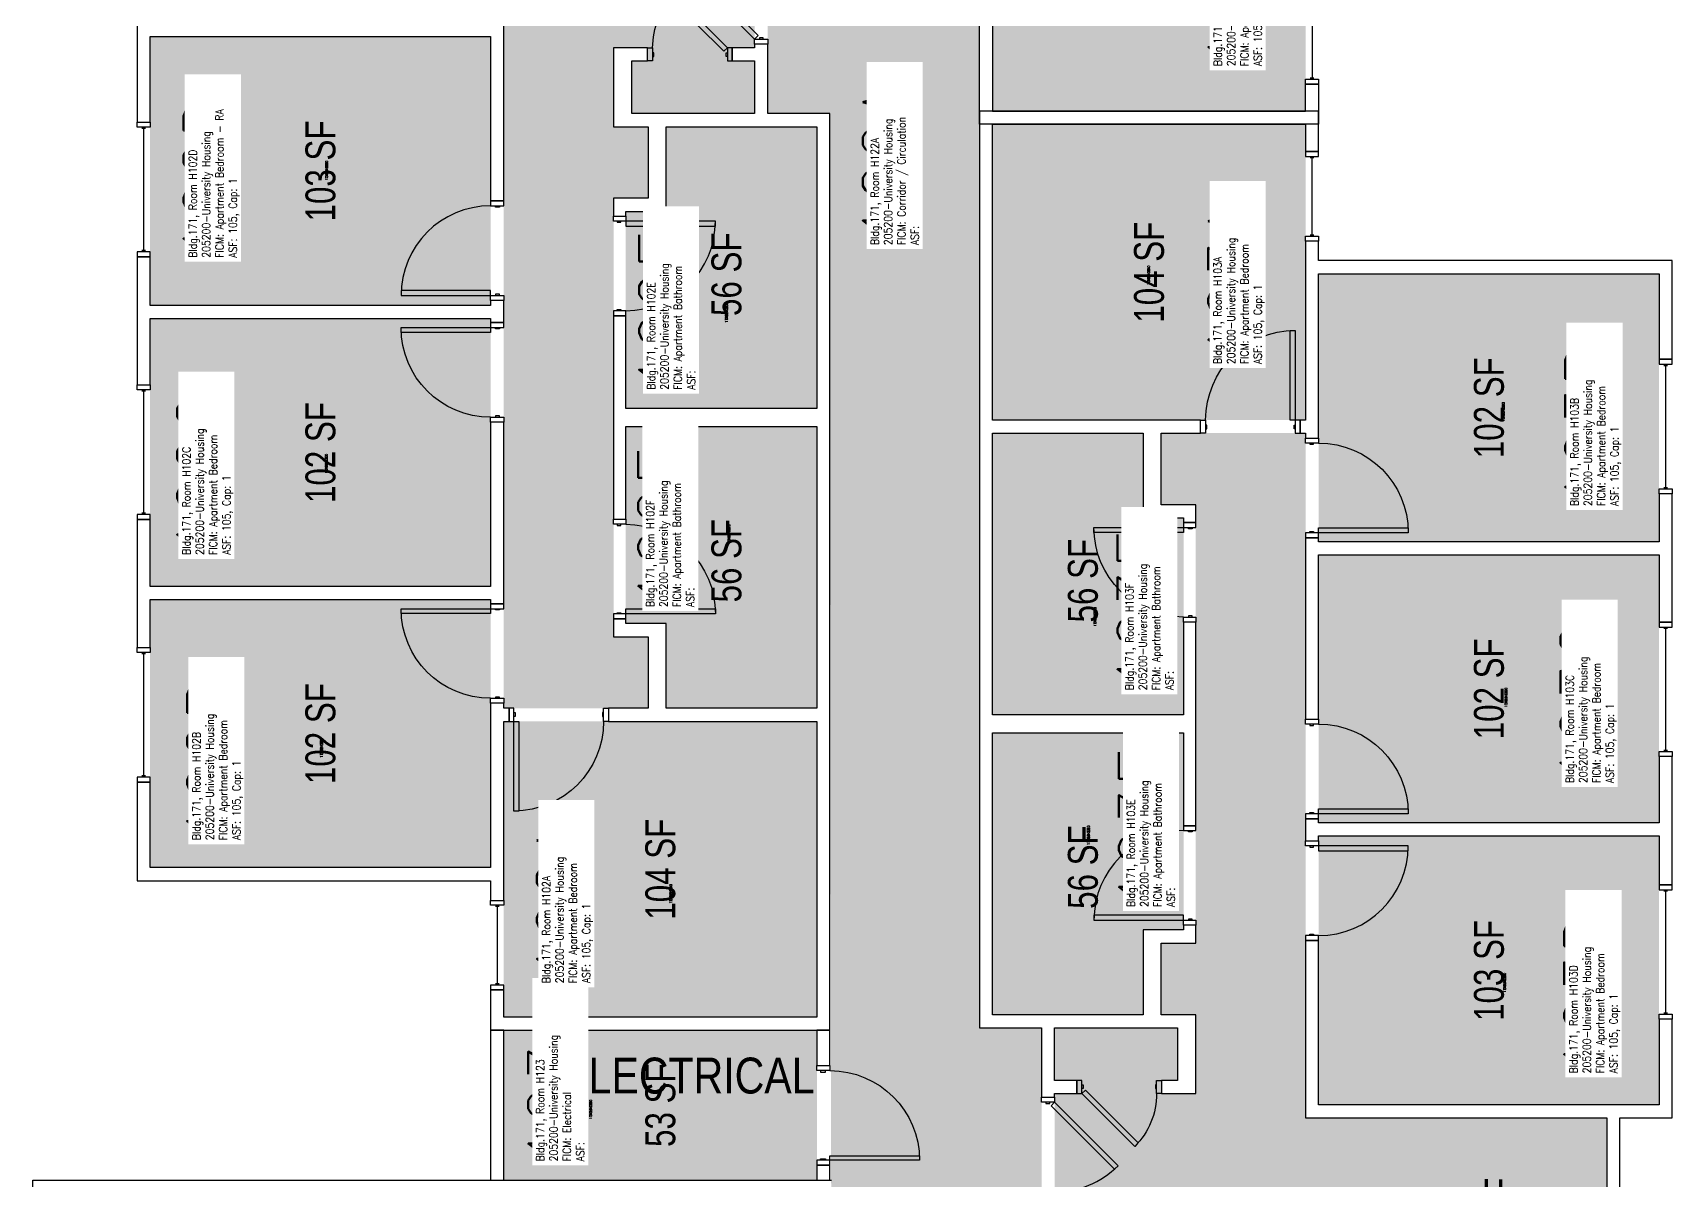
# Model space of a CAD drawing. Header units: inches. Extents: x -183 to 3698, y -798 to 1721.
# Drawn here: x -147 to 512, y 317 to 777 of the extents above; entities that cross this region are included whole.
import ezdxf
from ezdxf.enums import TextEntityAlignment as Align

# ---------------------------------------------------------------- set-up
doc = ezdxf.new("R2010")
doc.units = ezdxf.units.IN
doc.header["$LTSCALE"] = 96
doc.header["$MEASUREMENT"] = 0
doc.layers.get('0').update_dxf_attribs({"plot": 0})
for name, color, linetype in [('A-AREA-IDEN', 1, 'Continuous'), ('A-DOOR', 2, 'Continuous'), ('A-GLAZ', 1, 'Continuous'), ('A-IDEN-RNUM', 7, 'Continuous'), ('A-IDEN-SNUM', 4, 'Continuous'), ('A-IDEN-VNUM', 4, 'Continuous'), ('A-WALL', 5, 'Continuous'), ('AREA-TEXT', 3, 'Continuous'), ('Rooms-Category-Color', 7, 'Continuous'), ('Rooms-College-Color', 7, 'Continuous'), ('Rooms-Department-Color', 7, 'Continuous'), ('Rooms-Division-Color', 7, 'Continuous'), ('Rooms-Information', 7, 'Continuous')]:
    doc.layers.add(name, color=color, linetype=linetype)
doc.styles.add('AREA', font='arial.ttf', dxfattribs={"width": 0.75, "height": 12})
doc.styles.add('ROOMSNUMBER', font='txt.shx', dxfattribs={"height": 0.03})
doc.styles.add('ROOMVNUMBER', font='simplex.shx', dxfattribs={"width": 0.85})
doc.styles.get("Standard").update_dxf_attribs({"font": 'ARIALN.TTF'})

msp = doc.modelspace()

# ---------------------------------------------------------------- hatches: boundary and pattern name
h = msp.add_hatch()
h.set_pattern_fill('ANSI31', color=256, angle=90, style=0)
h.set_pattern_definition([(135, (-477.59335, 317.76704), (-0.088388348, -0.088388348), [])])
h.paths.add_polyline_path([(106.36, 649.24), (106.36, 707.97), (115.57, 707.97), (115.57, 649.24)], flags=9)
h = msp.add_hatch()
h.set_pattern_fill('ANSI31', color=256, angle=-90, style=0)
h.set_pattern_definition([(315, (884.59335, 805.23048), (0.088388348, 0.088388348), [])])
h.paths.add_polyline_path([(300.64, 473.76), (300.64, 415.03), (291.43, 415.03), (291.43, 473.76)], flags=9)
at = {"layer": 'Rooms-Category-Color', "true_color": 0xadadad}
for points in [[(173.5, 174.25), (233.5, 174.25), (233.5, 295.64), (258.5, 295.64), (258.5, 377.97), (233.5, 377.97), (233.5, 1108.78), (258.5, 1108.78), (258.5, 1191.11), (233.5, 1191.11), (233.5, 1345.75), (223, 1345.75), (223, 1456.5), (173.5, 1456.5), (173.5, 1093.72), (148.5, 1093.72), (148.5, 1011.39), (173.5, 1011.39), (173.5, 827.36), (148.5, 827.36), (148.5, 745.03), (173.5, 745.03), (174.12, 207.25), (173.51, 207.25), (173.5, 206.25)], [(42.5, 377), (168.25, 377), (168.25, 316.75), (42.5, 316.75)]]:
    msp.add_hatch(color=253, dxfattribs=at).paths.add_polyline_path(points)
at = {"layer": 'Rooms-Category-Color', "true_color": 0x728ef3}
for points in [[(42.5, 506.25), (42.5, 781.25), (-78.5, 781.25), (-78.5, 916.75), (38.13, 916.75), (38.13, 832.61), (143.25, 832.61), (143.25, 771.48), (134.3, 771.48), (134.3, 766.23), (143.25, 766.23), (143.25, 745.03), (93.88, 745.03), (93.88, 766.23), (100.3, 766.23), (100.3, 771.48), (86.63, 771.48), (86.63, 739.78), (100.5, 739.78), (100.5, 711.03), (86.63, 711.03), (86.63, 535), (100.5, 535), (100.5, 506.25)], [(238.75, 746), (364.5, 746), (364.5, 864.75), (238.75, 864.75)], [(-99.5, 668.01), (-99.5, 776.01), (37.25, 776.01), (37.25, 668.01), (-99.06, 668.02)], [(168.25, 626.67), (168.25, 739.79), (107.75, 739.79), (107.75, 705.79), (91.5, 705.79), (91.5, 626.65)], [(238.75, 740.75), (364.5, 740.75), (364.5, 622), (238.75, 622)], [(369.75, 680.75), (506.5, 680.75), (506.5, 573.12), (369.75, 573.12)], [(-99.5, 555.14), (-99.5, 662.76), (37.24, 662.77), (37.25, 555.14), (-99.06, 555.15)], [(91.5, 540.28), (91.5, 619.4), (168.25, 619.4), (168.25, 506.27), (107.75, 506.26), (107.75, 540.26)], [(238.75, 616.75), (238.75, 503.61), (315.5, 503.61), (315.5, 582.75), (299.25, 582.75), (299.25, 616.75)], [(364.5, 616.75), (364.5, 341.75), (485.5, 341.75), (485.5, 206.25), (368.88, 206.25), (368.88, 290.39), (263.75, 290.39), (263.75, 351.52), (272.7, 351.52), (272.7, 356.77), (263.75, 356.77), (263.75, 377.97), (313.13, 377.97), (313.13, 356.77), (306.7, 356.77), (306.7, 351.52), (320.38, 351.52), (320.38, 383.22), (306.5, 383.22), (306.5, 411.97), (320.38, 411.97), (320.38, 588), (306.5, 588), (306.5, 616.75)], [(369.75, 567.87), (506.5, 567.87), (506.5, 460.25), (369.75, 460.25)], [(-99.5, 549.89), (-99.5, 442.26), (37.25, 442.26), (37.24, 549.9), (-99.06, 549.9)], [(168.25, 382.27), (42.5, 382.26), (42.5, 501.01), (168.25, 501.01)], [(238.75, 496.36), (238.75, 383.22), (299.25, 383.22), (299.25, 417.22), (315.5, 417.22), (315.5, 496.36)], [(369.75, 455), (506.5, 455), (506.5, 347), (369.75, 347)]]:
    msp.add_hatch(color=171, dxfattribs=at).paths.add_polyline_path(points)
at = {"layer": 'Rooms-College-Color', "true_color": 0xadadad}
for points in [[(173.5, 174.25), (233.5, 174.25), (233.5, 295.64), (258.5, 295.64), (258.5, 377.97), (233.5, 377.97), (233.5, 1108.78), (258.5, 1108.78), (258.5, 1191.11), (233.5, 1191.11), (233.5, 1345.75), (223, 1345.75), (223, 1456.5), (173.5, 1456.5), (173.5, 1093.72), (148.5, 1093.72), (148.5, 1011.39), (173.5, 1011.39), (173.5, 827.36), (148.5, 827.36), (148.5, 745.03), (173.5, 745.03), (174.12, 207.25), (173.51, 207.25), (173.5, 206.25)], [(42.5, 506.25), (42.5, 781.25), (-78.5, 781.25), (-78.5, 916.75), (38.13, 916.75), (38.13, 832.61), (143.25, 832.61), (143.25, 771.48), (134.3, 771.48), (134.3, 766.23), (143.25, 766.23), (143.25, 745.03), (93.88, 745.03), (93.88, 766.23), (100.3, 766.23), (100.3, 771.48), (86.63, 771.48), (86.63, 739.78), (100.5, 739.78), (100.5, 711.03), (86.63, 711.03), (86.63, 535), (100.5, 535), (100.5, 506.25)], [(238.75, 746), (364.5, 746), (364.5, 864.75), (238.75, 864.75)], [(-99.5, 668.01), (-99.5, 776.01), (37.25, 776.01), (37.25, 668.01), (-99.06, 668.02)], [(168.25, 626.67), (168.25, 739.79), (107.75, 739.79), (107.75, 705.79), (91.5, 705.79), (91.5, 626.65)], [(238.75, 740.75), (364.5, 740.75), (364.5, 622), (238.75, 622)], [(369.75, 680.75), (506.5, 680.75), (506.5, 573.12), (369.75, 573.12)], [(-99.5, 555.14), (-99.5, 662.76), (37.24, 662.77), (37.25, 555.14), (-99.06, 555.15)], [(91.5, 540.28), (91.5, 619.4), (168.25, 619.4), (168.25, 506.27), (107.75, 506.26), (107.75, 540.26)], [(238.75, 616.75), (238.75, 503.61), (315.5, 503.61), (315.5, 582.75), (299.25, 582.75), (299.25, 616.75)], [(364.5, 616.75), (364.5, 341.75), (485.5, 341.75), (485.5, 206.25), (368.88, 206.25), (368.88, 290.39), (263.75, 290.39), (263.75, 351.52), (272.7, 351.52), (272.7, 356.77), (263.75, 356.77), (263.75, 377.97), (313.13, 377.97), (313.13, 356.77), (306.7, 356.77), (306.7, 351.52), (320.38, 351.52), (320.38, 383.22), (306.5, 383.22), (306.5, 411.97), (320.38, 411.97), (320.38, 588), (306.5, 588), (306.5, 616.75)], [(369.75, 567.87), (506.5, 567.87), (506.5, 460.25), (369.75, 460.25)], [(-99.5, 549.89), (-99.5, 442.26), (37.25, 442.26), (37.24, 549.9), (-99.06, 549.9)], [(168.25, 382.27), (42.5, 382.26), (42.5, 501.01), (168.25, 501.01)], [(238.75, 496.36), (238.75, 383.22), (299.25, 383.22), (299.25, 417.22), (315.5, 417.22), (315.5, 496.36)], [(369.75, 455), (506.5, 455), (506.5, 347), (369.75, 347)], [(42.5, 377), (168.25, 377), (168.25, 316.75), (42.5, 316.75)]]:
    msp.add_hatch(color=253, dxfattribs=at).paths.add_polyline_path(points)
at = {"layer": 'Rooms-Department-Color', "true_color": 0xacacac}
for points in [[(173.5, 174.25), (233.5, 174.25), (233.5, 295.64), (258.5, 295.64), (258.5, 377.97), (233.5, 377.97), (233.5, 1108.78), (258.5, 1108.78), (258.5, 1191.11), (233.5, 1191.11), (233.5, 1345.75), (223, 1345.75), (223, 1456.5), (173.5, 1456.5), (173.5, 1093.72), (148.5, 1093.72), (148.5, 1011.39), (173.5, 1011.39), (173.5, 827.36), (148.5, 827.36), (148.5, 745.03), (173.5, 745.03), (174.12, 207.25), (173.51, 207.25), (173.5, 206.25)], [(42.5, 377), (168.25, 377), (168.25, 316.75), (42.5, 316.75)]]:
    msp.add_hatch(color=253, dxfattribs=at).paths.add_polyline_path(points)
at = {"layer": 'Rooms-Department-Color', "true_color": 0x604aed}
for points in [[(42.5, 506.25), (42.5, 781.25), (-78.5, 781.25), (-78.5, 916.75), (38.13, 916.75), (38.13, 832.61), (143.25, 832.61), (143.25, 771.48), (134.3, 771.48), (134.3, 766.23), (143.25, 766.23), (143.25, 745.03), (93.88, 745.03), (93.88, 766.23), (100.3, 766.23), (100.3, 771.48), (86.63, 771.48), (86.63, 739.78), (100.5, 739.78), (100.5, 711.03), (86.63, 711.03), (86.63, 535), (100.5, 535), (100.5, 506.25)], [(238.75, 746), (364.5, 746), (364.5, 864.75), (238.75, 864.75)], [(-99.5, 668.01), (-99.5, 776.01), (37.25, 776.01), (37.25, 668.01), (-99.06, 668.02)], [(168.25, 626.67), (168.25, 739.79), (107.75, 739.79), (107.75, 705.79), (91.5, 705.79), (91.5, 626.65)], [(238.75, 740.75), (364.5, 740.75), (364.5, 622), (238.75, 622)], [(369.75, 680.75), (506.5, 680.75), (506.5, 573.12), (369.75, 573.12)], [(-99.5, 555.14), (-99.5, 662.76), (37.24, 662.77), (37.25, 555.14), (-99.06, 555.15)], [(91.5, 540.28), (91.5, 619.4), (168.25, 619.4), (168.25, 506.27), (107.75, 506.26), (107.75, 540.26)], [(238.75, 616.75), (238.75, 503.61), (315.5, 503.61), (315.5, 582.75), (299.25, 582.75), (299.25, 616.75)], [(364.5, 616.75), (364.5, 341.75), (485.5, 341.75), (485.5, 206.25), (368.88, 206.25), (368.88, 290.39), (263.75, 290.39), (263.75, 351.52), (272.7, 351.52), (272.7, 356.77), (263.75, 356.77), (263.75, 377.97), (313.13, 377.97), (313.13, 356.77), (306.7, 356.77), (306.7, 351.52), (320.38, 351.52), (320.38, 383.22), (306.5, 383.22), (306.5, 411.97), (320.38, 411.97), (320.38, 588), (306.5, 588), (306.5, 616.75)], [(369.75, 567.87), (506.5, 567.87), (506.5, 460.25), (369.75, 460.25)], [(-99.5, 549.89), (-99.5, 442.26), (37.25, 442.26), (37.24, 549.9), (-99.06, 549.9)], [(168.25, 382.27), (42.5, 382.26), (42.5, 501.01), (168.25, 501.01)], [(238.75, 496.36), (238.75, 383.22), (299.25, 383.22), (299.25, 417.22), (315.5, 417.22), (315.5, 496.36)], [(369.75, 455), (506.5, 455), (506.5, 347), (369.75, 347)]]:
    msp.add_hatch(color=173, dxfattribs=at).paths.add_polyline_path(points)
at = {"layer": 'Rooms-Division-Color', "true_color": 0xadadad}
for points in [[(173.5, 174.25), (233.5, 174.25), (233.5, 295.64), (258.5, 295.64), (258.5, 377.97), (233.5, 377.97), (233.5, 1108.78), (258.5, 1108.78), (258.5, 1191.11), (233.5, 1191.11), (233.5, 1345.75), (223, 1345.75), (223, 1456.5), (173.5, 1456.5), (173.5, 1093.72), (148.5, 1093.72), (148.5, 1011.39), (173.5, 1011.39), (173.5, 827.36), (148.5, 827.36), (148.5, 745.03), (173.5, 745.03), (174.12, 207.25), (173.51, 207.25), (173.5, 206.25)], [(42.5, 377), (168.25, 377), (168.25, 316.75), (42.5, 316.75)]]:
    msp.add_hatch(color=253, dxfattribs=at).paths.add_polyline_path(points)
at = {"layer": 'Rooms-Division-Color', "true_color": 0x604aed}
for points in [[(42.5, 506.25), (42.5, 781.25), (-78.5, 781.25), (-78.5, 916.75), (38.13, 916.75), (38.13, 832.61), (143.25, 832.61), (143.25, 771.48), (134.3, 771.48), (134.3, 766.23), (143.25, 766.23), (143.25, 745.03), (93.88, 745.03), (93.88, 766.23), (100.3, 766.23), (100.3, 771.48), (86.63, 771.48), (86.63, 739.78), (100.5, 739.78), (100.5, 711.03), (86.63, 711.03), (86.63, 535), (100.5, 535), (100.5, 506.25)], [(238.75, 746), (364.5, 746), (364.5, 864.75), (238.75, 864.75)], [(-99.5, 668.01), (-99.5, 776.01), (37.25, 776.01), (37.25, 668.01), (-99.06, 668.02)], [(168.25, 626.67), (168.25, 739.79), (107.75, 739.79), (107.75, 705.79), (91.5, 705.79), (91.5, 626.65)], [(238.75, 740.75), (364.5, 740.75), (364.5, 622), (238.75, 622)], [(369.75, 680.75), (506.5, 680.75), (506.5, 573.12), (369.75, 573.12)], [(-99.5, 555.14), (-99.5, 662.76), (37.24, 662.77), (37.25, 555.14), (-99.06, 555.15)], [(91.5, 540.28), (91.5, 619.4), (168.25, 619.4), (168.25, 506.27), (107.75, 506.26), (107.75, 540.26)], [(238.75, 616.75), (238.75, 503.61), (315.5, 503.61), (315.5, 582.75), (299.25, 582.75), (299.25, 616.75)], [(364.5, 616.75), (364.5, 341.75), (485.5, 341.75), (485.5, 206.25), (368.88, 206.25), (368.88, 290.39), (263.75, 290.39), (263.75, 351.52), (272.7, 351.52), (272.7, 356.77), (263.75, 356.77), (263.75, 377.97), (313.13, 377.97), (313.13, 356.77), (306.7, 356.77), (306.7, 351.52), (320.38, 351.52), (320.38, 383.22), (306.5, 383.22), (306.5, 411.97), (320.38, 411.97), (320.38, 588), (306.5, 588), (306.5, 616.75)], [(369.75, 567.87), (506.5, 567.87), (506.5, 460.25), (369.75, 460.25)], [(-99.5, 549.89), (-99.5, 442.26), (37.25, 442.26), (37.24, 549.9), (-99.06, 549.9)], [(168.25, 382.27), (42.5, 382.26), (42.5, 501.01), (168.25, 501.01)], [(238.75, 496.36), (238.75, 383.22), (299.25, 383.22), (299.25, 417.22), (315.5, 417.22), (315.5, 496.36)], [(369.75, 455), (506.5, 455), (506.5, 347), (369.75, 347)]]:
    msp.add_hatch(color=173, dxfattribs=at).paths.add_polyline_path(points)

# ---------------------------------------------------------------- linework, layer by layer
at = {"layer": 'A-DOOR'}
for p, q in [((168.25, 360.75), (168.25, 362.75)), ((168.25, 362.75), (173.5, 362.75)), ((173.5, 362.75), (173.5, 360.75)), ((173.5, 360.75), (168.25, 360.75)), ((169.75, 360.75), (169.75, 360.12)), ((171.75, 360.75), (169.75, 360.75)), ((169.75, 360.12), (171.75, 360.12)), ((171.75, 360.12), (171.75, 360.75)), ((168.25, 324.75), (168.25, 322.75)), ((173.5, 324.75), (168.25, 324.75)), ((168.25, 322.75), (173.5, 322.75)), ((169.75, 324.75), (169.75, 325.37)), ((169.75, 325.37), (171.75, 325.37)), ((171.75, 324.75), (169.75, 324.75)), ((171.75, 325.37), (171.75, 324.75)), ((173.5, 324.75), (173.5, 326.5)), ((173.5, 326.5), (209.5, 326.5)), ((209.5, 324.75), (173.5, 324.75)), ((173.5, 322.75), (173.5, 324.75)), ((209.5, 326.5), (209.5, 324.75))]:
    msp.add_line(p, q, dxfattribs=at)
for points in [[(143.25, 774.97), (144.66, 776.38), (119.21, 801.84), (117.79, 800.42)], [(132.3, 771.48), (130.89, 770.07), (109.67, 791.28), (111.09, 792.69)], [(102.3, 766.23), (100.3, 766.23), (100.3, 771.48), (102.3, 771.48)], [(132.3, 766.23), (134.3, 766.23), (134.3, 771.48), (132.3, 771.48)], [(148.5, 774.97), (148.5, 772.97), (143.25, 772.97), (143.25, 774.97)], [(146.75, 774.97), (146.75, 775.47), (145.25, 775.47), (145.25, 774.97)], [(102.3, 767.98), (102.8, 767.98), (102.8, 769.48), (102.3, 769.48)], [(132.3, 767.98), (131.8, 767.98), (131.8, 769.48), (132.3, 769.48)], [(42.5, 708), (42.5, 710), (37.25, 710), (37.25, 708)], [(40.75, 708), (40.75, 707.5), (39.25, 707.5), (39.25, 708)], [(86.63, 701.89), (86.63, 703.89), (91.5, 703.89), (91.5, 701.89)], [(88, 701.89), (88, 701.39), (89.5, 701.39), (89.5, 701.89)], [(91.5, 701.89), (91.5, 699.89), (127.5, 699.89), (127.5, 701.89)], [(37.25, 672), (37.25, 674), (1.25, 674), (1.25, 672)], [(42.5, 672), (42.5, 670), (37.25, 670), (37.25, 672)], [(40.75, 672), (40.75, 672.5), (39.25, 672.5), (39.25, 672)], [(86.63, 665.89), (86.63, 663.89), (91.5, 663.89), (91.5, 665.89)], [(88, 665.89), (88, 666.39), (89.5, 666.39), (89.5, 665.89)], [(37.25, 659.12), (37.25, 657.12), (1.25, 657.12), (1.25, 659.12)], [(42.5, 659.12), (42.5, 661.12), (37.25, 661.12), (37.25, 659.12)], [(40.75, 659.12), (40.75, 658.62), (39.25, 658.62), (39.25, 659.12)], [(360.38, 622), (358.38, 622), (358.38, 658), (360.38, 658)], [(42.5, 623.12), (42.5, 621.12), (37.25, 621.12), (37.25, 623.12)], [(40.75, 623.12), (40.75, 623.62), (39.25, 623.62), (39.25, 623.12)], [(324.38, 616.75), (322.38, 616.75), (322.38, 622), (324.38, 622)], [(324.38, 618.5), (324.88, 618.5), (324.88, 620), (324.38, 620)], [(360.38, 618.5), (359.88, 618.5), (359.88, 620), (360.38, 620)], [(360.38, 616.75), (362.38, 616.75), (362.38, 622), (360.38, 622)], [(364.5, 612.75), (364.5, 614.75), (369.75, 614.75), (369.75, 612.75)], [(366.25, 612.75), (366.25, 612.25), (367.75, 612.25), (367.75, 612.75)], [(86.63, 580.14), (86.63, 582.14), (91.5, 582.14), (91.5, 580.14)], [(88, 580.14), (88, 579.64), (89.5, 579.64), (89.5, 580.14)], [(320.38, 578.86), (320.38, 580.86), (315.5, 580.86), (315.5, 578.86)], [(315.5, 578.86), (315.5, 576.86), (279.5, 576.86), (279.5, 578.86)], [(319, 578.86), (319, 578.36), (317.5, 578.36), (317.5, 578.86)], [(364.5, 576.75), (364.5, 574.75), (369.75, 574.75), (369.75, 576.75)], [(366.25, 576.75), (366.25, 577.25), (367.75, 577.25), (367.75, 576.75)], [(369.75, 576.75), (369.75, 578.75), (405.75, 578.75), (405.75, 576.75)], [(42.5, 546.25), (42.5, 548.25), (37.25, 548.25), (37.25, 546.25)], [(37.25, 546.25), (37.25, 544.25), (1.25, 544.25), (1.25, 546.25)], [(40.75, 546.25), (40.75, 545.75), (39.25, 545.75), (39.25, 546.25)], [(86.63, 544.14), (86.63, 542.14), (91.5, 542.14), (91.5, 544.14)], [(88, 544.14), (88, 544.64), (89.5, 544.64), (89.5, 544.14)], [(91.5, 544.14), (91.5, 546.14), (127.5, 546.14), (127.5, 544.14)], [(320.38, 542.86), (320.38, 540.86), (315.5, 540.86), (315.5, 542.86)], [(319, 542.86), (319, 543.36), (317.5, 543.36), (317.5, 542.86)], [(42.5, 510.25), (42.5, 508.25), (37.25, 508.25), (37.25, 510.25)], [(40.75, 510.25), (40.75, 510.75), (39.25, 510.75), (39.25, 510.25)], [(46.62, 506.25), (44.62, 506.25), (44.62, 501), (46.62, 501)], [(46.62, 504.5), (47.12, 504.5), (47.12, 503), (46.62, 503)], [(46.62, 501), (48.62, 501), (48.62, 465), (46.62, 465)], [(82.62, 504.5), (82.12, 504.5), (82.12, 503), (82.62, 503)], [(82.62, 506.25), (84.62, 506.25), (84.62, 501), (82.62, 501)], [(364.5, 499.87), (364.5, 501.87), (369.75, 501.87), (369.75, 499.87)], [(366.25, 499.87), (366.25, 499.37), (367.75, 499.37), (367.75, 499.87)], [(364.5, 463.87), (364.5, 461.87), (369.75, 461.87), (369.75, 463.87)], [(366.25, 463.87), (366.25, 464.37), (367.75, 464.37), (367.75, 463.87)], [(369.75, 463.87), (369.75, 465.87), (405.75, 465.87), (405.75, 463.87)], [(320.38, 457.11), (320.38, 459.11), (315.5, 459.11), (315.5, 457.11)], [(319, 457.11), (319, 456.61), (317.5, 456.61), (317.5, 457.11)], [(364.5, 451), (364.5, 453), (369.75, 453), (369.75, 451)], [(366.25, 451), (366.25, 450.5), (367.75, 450.5), (367.75, 451)], [(369.75, 451), (369.75, 449), (405.75, 449), (405.75, 451)], [(315.5, 421.11), (315.5, 423.11), (279.5, 423.11), (279.5, 421.11)], [(319, 421.11), (319, 421.61), (317.5, 421.61), (317.5, 421.11)], [(320.38, 421.11), (320.38, 419.11), (315.5, 419.11), (315.5, 421.11)], [(364.5, 415), (364.5, 413), (369.75, 413), (369.75, 415)], [(366.25, 415), (366.25, 415.5), (367.75, 415.5), (367.75, 415)], [(274.7, 356.77), (272.7, 356.77), (272.7, 351.52), (274.7, 351.52)], [(304.7, 356.77), (306.7, 356.77), (306.7, 351.52), (304.7, 351.52)], [(258.5, 348.03), (258.5, 350.03), (263.75, 350.03), (263.75, 348.03)], [(274.7, 355.02), (275.2, 355.02), (275.2, 353.52), (274.7, 353.52)], [(274.7, 351.52), (276.11, 352.93), (297.33, 331.72), (295.91, 330.3)], [(304.7, 355.02), (304.2, 355.02), (304.2, 353.52), (304.7, 353.52)], [(260.25, 348.03), (260.25, 347.53), (261.75, 347.53), (261.75, 348.03)], [(263.75, 348.03), (262.34, 346.62), (287.79, 321.16), (289.21, 322.57)]]:
    msp.add_lwpolyline(points, close=True, dxfattribs=at)
at = {"layer": 'A-DOOR', "extrusion": (0, 0, -1)}
for centre, radius, start, end in [((-132.3, 771.48), 30, 0, 45), ((-37.25, 659.12), 36, 270, 0), ((-360.38, 622), 36, 0, 90), ((-369.75, 576.75), 36, 90, 180), ((-91.5, 544.14), 36, 90, 180), ((-315.5, 578.86), 36, 270, 0), ((-37.25, 546.25), 36, 270, 0), ((-46.62, 501), 36, 180, 270), ((-369.75, 463.87), 36, 90, 180), ((-173.5, 324.75), 36, 90, 180), ((-274.7, 351.52), 30, 180, 225)]:
    msp.add_arc(centre, radius, start, end, dxfattribs=at)
at = {"layer": 'A-DOOR'}
for centre, start, end in [((37.25, 672), 90, 180), ((91.5, 701.89), 270, 0), ((315.5, 421.11), 90, 180), ((369.75, 451), 270, 0), ((263.75, 348.03), 270, 315)]:
    msp.add_arc(centre, 36, start, end, dxfattribs=at)
at = {"layer": 'A-GLAZ'}
for p, q in [((367.13, 790.38), (367.13, 759.38)), ((366.38, 759.38), (367.88, 759.38)), ((-101.37, 739.09), (-102.87, 739.09)), ((-102.12, 739.09), (-102.12, 690.09)), ((366.38, 727.37), (367.88, 727.37)), ((367.13, 696.37), (367.13, 727.37)), ((366.38, 696.37), (367.88, 696.37)), ((-101.37, 690.09), (-102.87, 690.09)), ((508.38, 643.9), (509.88, 643.9)), ((509.13, 594.9), (509.13, 643.9)), ((-101.37, 633.62), (-102.87, 633.62)), ((-102.12, 633.62), (-102.12, 584.62)), ((508.38, 594.9), (509.88, 594.9)), ((-101.37, 584.62), (-102.87, 584.62)), ((508.38, 538.37), (509.88, 538.37)), ((509.13, 489.37), (509.13, 538.37)), ((-101.37, 528.1), (-102.87, 528.1)), ((-102.12, 528.1), (-102.12, 479.1)), ((508.38, 489.37), (509.88, 489.37)), ((-101.37, 479.1), (-102.87, 479.1)), ((508.38, 432.9), (509.88, 432.9)), ((509.13, 383.9), (509.13, 432.9)), ((40.63, 426.63), (39.13, 426.63)), ((39.88, 426.63), (39.88, 395.63)), ((40.63, 395.63), (39.13, 395.63)), ((508.38, 383.9), (509.88, 383.9))]:
    msp.add_line(p, q, dxfattribs=at)
for points in [[(369.75, 758.88), (369.75, 756.88), (364.5, 756.88), (364.5, 758.88)], [(-104.75, 739.59), (-104.75, 741.59), (-99.5, 741.59), (-99.5, 739.59)], [(369.75, 727.87), (369.75, 729.87), (364.5, 729.87), (364.5, 727.87)], [(369.75, 695.87), (369.75, 693.87), (364.5, 693.87), (364.5, 695.87)], [(-104.75, 689.59), (-104.75, 687.59), (-99.5, 687.59), (-99.5, 689.59)], [(511.75, 644.4), (511.75, 646.4), (506.5, 646.4), (506.5, 644.4)], [(-104.75, 634.12), (-104.75, 636.12), (-99.5, 636.12), (-99.5, 634.12)], [(511.75, 594.4), (511.75, 592.4), (506.5, 592.4), (506.5, 594.4)], [(-104.75, 584.12), (-104.75, 582.12), (-99.5, 582.12), (-99.5, 584.12)], [(511.75, 538.87), (511.75, 540.87), (506.5, 540.87), (506.5, 538.87)], [(-104.75, 528.6), (-104.75, 530.6), (-99.5, 530.6), (-99.5, 528.6)], [(511.75, 488.87), (511.75, 486.87), (506.5, 486.87), (506.5, 488.87)], [(-104.75, 478.6), (-104.75, 476.6), (-99.5, 476.6), (-99.5, 478.6)], [(511.75, 433.4), (511.75, 435.4), (506.5, 435.4), (506.5, 433.4)], [(37.25, 427.13), (37.25, 429.13), (42.5, 429.13), (42.5, 427.13)], [(37.25, 395.13), (37.25, 393.13), (42.5, 393.13), (42.5, 395.13)], [(511.75, 383.4), (511.75, 381.4), (506.5, 381.4), (506.5, 383.4)]]:
    msp.add_lwpolyline(points, close=True, dxfattribs=at)
at = {"layer": 'A-WALL'}
for p, q in [((233.5, 740.75), (233.5, 869.37)), ((238.75, 864.75), (238.75, 746)), ((-104.75, 781.25), (-104.75, 741.59)), ((42.5, 710), (42.5, 781.25)), ((-99.5, 741.59), (-99.5, 776)), ((-99.5, 776), (37.25, 776)), ((37.25, 776), (37.25, 710)), ((86.63, 771.48), (86.63, 739.78)), ((100.3, 771.48), (86.63, 771.48)), ((100.3, 766.23), (100.3, 771.48)), ((143.25, 771.48), (134.3, 771.48)), ((134.3, 771.48), (134.3, 766.23)), ((143.25, 772.97), (143.25, 771.48)), ((148.5, 772.97), (143.25, 772.97)), ((148.5, 745.03), (148.5, 772.97)), ((93.88, 745.03), (93.88, 766.23)), ((93.88, 766.23), (100.3, 766.23)), ((134.3, 766.23), (143.25, 766.23)), ((143.25, 766.23), (143.25, 745.03)), ((364.5, 746), (364.5, 756.88)), ((364.5, 756.88), (369.75, 756.88)), ((369.75, 756.88), (369.75, 740.75)), ((143.25, 745.03), (93.88, 745.03)), ((173.5, 745.03), (148.5, 745.03)), ((173.5, 505.62), (173.5, 745.03)), ((369.75, 746), (233.5, 746)), ((233.5, 746), (233.5, 617.37)), ((238.75, 746), (364.5, 746)), ((369.75, 729.87), (369.75, 746)), ((-104.75, 741.59), (-99.5, 741.59)), ((86.63, 739.78), (100.5, 739.78)), ((100.5, 739.78), (100.5, 711.03)), ((107.75, 705.78), (107.75, 739.78)), ((107.75, 739.78), (168.25, 739.78)), ((168.25, 739.78), (168.25, 626.64)), ((369.75, 740.75), (233.5, 740.75)), ((238.75, 740.75), (364.5, 740.75)), ((238.75, 622), (238.75, 740.75)), ((364.5, 740.75), (364.5, 729.87)), ((364.5, 729.87), (369.75, 729.87)), ((37.25, 710), (42.5, 710)), ((86.63, 711.03), (86.63, 703.89)), ((100.5, 711.03), (86.63, 711.03)), ((91.5, 703.89), (91.5, 705.78)), ((91.5, 705.78), (107.75, 705.78)), ((86.63, 703.89), (91.5, 703.89)), ((369.75, 693.87), (364.5, 693.87)), ((364.5, 693.87), (364.5, 685.37)), ((369.75, 686), (369.75, 693.87)), ((-104.75, 687.59), (-104.75, 636.12)), ((-99.5, 687.59), (-104.75, 687.59)), ((-99.5, 668), (-99.5, 687.59)), ((364.5, 685.37), (364.5, 622)), ((511.75, 686), (369.75, 686)), ((511.75, 646.4), (511.75, 686)), ((369.75, 680.75), (506.5, 680.75)), ((369.75, 614.75), (369.75, 680.75)), ((506.5, 680.75), (506.5, 646.4)), ((37.25, 668), (-99.5, 668)), ((37.25, 670), (37.25, 668)), ((42.5, 670), (37.25, 670)), ((42.5, 661.12), (42.5, 670)), ((-99.5, 636.12), (-99.5, 662.75)), ((-99.5, 662.75), (37.25, 662.75)), ((37.25, 662.75), (37.25, 661.12)), ((37.25, 661.12), (42.5, 661.12)), ((86.63, 663.89), (86.63, 582.14)), ((91.5, 663.89), (86.63, 663.89)), ((91.5, 626.64), (91.5, 663.89)), ((506.5, 646.4), (511.75, 646.4)), ((-104.75, 636.12), (-99.5, 636.12)), ((168.25, 626.64), (91.5, 626.64)), ((37.25, 621.12), (37.25, 555.12)), ((42.5, 621.12), (37.25, 621.12)), ((42.5, 548.25), (42.5, 621.12)), ((91.5, 582.14), (91.5, 619.39)), ((91.5, 619.39), (168.25, 619.39)), ((168.25, 619.39), (168.25, 506.25)), ((319.75, 622), (238.75, 622)), ((322.38, 622), (319.75, 622)), ((322.38, 616.75), (322.38, 622)), ((364.5, 622), (362.38, 622)), ((362.38, 622), (362.38, 616.75)), ((233.5, 617.37), (233.5, 377.97)), ((238.75, 616.75), (299.25, 616.75)), ((238.75, 503.61), (238.75, 616.75)), ((299.25, 616.75), (299.25, 582.75)), ((306.5, 616.75), (319.75, 616.75)), ((306.5, 588), (306.5, 616.75)), ((319.75, 616.75), (322.38, 616.75)), ((362.38, 616.75), (364.5, 616.75)), ((364.5, 616.75), (364.5, 614.75)), ((364.5, 614.75), (369.75, 614.75)), ((320.38, 588), (306.5, 588)), ((320.38, 580.86), (320.38, 588)), ((511.75, 592.4), (506.5, 592.4)), ((506.5, 592.4), (506.5, 573.12)), ((511.75, 540.87), (511.75, 592.4)), ((-99.5, 582.12), (-104.75, 582.12)), ((-104.75, 582.12), (-104.75, 530.6)), ((-99.5, 555.12), (-99.5, 582.12)), ((86.63, 582.14), (91.5, 582.14)), ((299.25, 582.75), (315.5, 582.75)), ((315.5, 582.75), (315.5, 580.86)), ((315.5, 580.86), (320.38, 580.86)), ((369.75, 574.75), (364.5, 574.75)), ((364.5, 574.75), (364.5, 501.87)), ((369.75, 573.12), (369.75, 574.75)), ((506.5, 573.12), (369.75, 573.12)), ((369.75, 567.87), (506.5, 567.87)), ((369.75, 501.87), (369.75, 567.87)), ((506.5, 567.87), (506.5, 540.87)), ((37.25, 555.12), (-99.5, 555.12)), ((-99.5, 549.87), (37.25, 549.87)), ((-99.5, 530.6), (-99.5, 549.87)), ((37.25, 549.87), (37.25, 548.25)), ((37.25, 548.25), (42.5, 548.25)), ((86.63, 542.14), (86.63, 535)), ((91.5, 542.14), (86.63, 542.14)), ((91.5, 540.25), (91.5, 542.14)), ((107.75, 540.25), (91.5, 540.25)), ((107.75, 506.25), (107.75, 540.25)), ((320.38, 540.86), (315.5, 540.86)), ((315.5, 540.86), (315.5, 503.61)), ((320.38, 459.11), (320.38, 540.86)), ((506.5, 540.87), (511.75, 540.87)), ((86.63, 535), (100.5, 535)), ((100.5, 535), (100.5, 506.25)), ((-104.75, 530.6), (-99.5, 530.6)), ((37.25, 508.25), (37.25, 442.25)), ((42.5, 508.25), (37.25, 508.25)), ((42.5, 506.25), (42.5, 508.25)), ((44.62, 506.25), (42.5, 506.25)), ((42.5, 437.62), (42.5, 501)), ((42.5, 501), (44.62, 501)), ((44.62, 501), (44.62, 506.25)), ((87.25, 506.25), (84.62, 506.25)), ((84.62, 506.25), (84.62, 501)), ((84.62, 501), (87.25, 501)), ((100.5, 506.25), (87.25, 506.25)), ((87.25, 501), (168.25, 501)), ((168.25, 506.25), (107.75, 506.25)), ((168.25, 501), (168.25, 382.25)), ((173.5, 377), (173.5, 505.62)), ((315.5, 503.61), (238.75, 503.61)), ((364.5, 501.87), (369.75, 501.87)), ((238.75, 496.36), (315.5, 496.36)), ((238.75, 383.22), (238.75, 496.36)), ((315.5, 496.36), (315.5, 459.11)), ((511.75, 486.87), (506.5, 486.87)), ((506.5, 486.87), (506.5, 460.25)), ((511.75, 435.4), (511.75, 486.87)), ((-104.75, 476.6), (-104.75, 437)), ((-99.5, 476.6), (-104.75, 476.6)), ((-99.5, 442.25), (-99.5, 476.6)), ((369.75, 461.87), (364.5, 461.87)), ((364.5, 461.87), (364.5, 453)), ((369.75, 460.25), (369.75, 461.87)), ((315.5, 459.11), (320.38, 459.11)), ((506.5, 460.25), (369.75, 460.25)), ((369.75, 455), (506.5, 455)), ((369.75, 453), (369.75, 455)), ((506.5, 455), (506.5, 435.4)), ((364.5, 453), (369.75, 453)), ((37.25, 442.25), (-99.5, 442.25)), ((-104.75, 437), (37.25, 437)), ((37.25, 437), (37.25, 429.13)), ((42.5, 429.13), (42.5, 437.62)), ((506.5, 435.4), (511.75, 435.4)), ((37.25, 429.13), (42.5, 429.13)), ((315.5, 417.22), (299.25, 417.22)), ((299.25, 417.22), (299.25, 383.22)), ((320.38, 419.11), (315.5, 419.11)), ((315.5, 419.11), (315.5, 417.22)), ((320.38, 411.97), (320.38, 419.11)), ((306.5, 411.97), (320.38, 411.97)), ((306.5, 383.22), (306.5, 411.97)), ((369.75, 413), (364.5, 413)), ((364.5, 413), (364.5, 341.75)), ((369.75, 347), (369.75, 413)), ((37.25, 393.13), (37.25, 377)), ((42.5, 393.13), (37.25, 393.13)), ((42.5, 382.25), (42.5, 393.13)), ((168.25, 382.25), (42.5, 382.25)), ((299.25, 383.22), (238.75, 383.22)), ((320.38, 383.22), (306.5, 383.22)), ((320.38, 351.52), (320.38, 383.22)), ((42.5, 377), (37.25, 377)), ((37.25, 377), (37.25, 316.75)), ((37.25, 377), (173.5, 377)), ((42.5, 316.75), (42.5, 377)), ((173.5, 377), (168.25, 377)), ((168.25, 377), (168.25, 362.75)), ((173.5, 362.75), (173.5, 377)), ((233.5, 377.97), (258.5, 377.97)), ((258.5, 377.97), (258.5, 350.03)), ((263.75, 356.77), (263.75, 377.97)), ((263.75, 377.97), (313.13, 377.97)), ((313.13, 377.97), (313.13, 356.77)), ((511.75, 381.4), (506.5, 381.4)), ((506.5, 381.4), (506.5, 347)), ((511.75, 341.75), (511.75, 381.4)), ((168.25, 362.75), (173.5, 362.75)), ((272.7, 356.77), (263.75, 356.77)), ((272.7, 351.52), (272.7, 356.77)), ((313.13, 356.77), (306.7, 356.77)), ((306.7, 356.77), (306.7, 351.52)), ((258.5, 350.03), (263.75, 350.03)), ((263.75, 351.52), (272.7, 351.52)), ((263.75, 350.03), (263.75, 351.52)), ((306.7, 351.52), (320.38, 351.52)), ((506.5, 347), (369.75, 347)), ((364.5, 341.75), (485.5, 341.75)), ((485.5, 341.75), (485.5, 310.36)), ((490.75, 341.75), (511.75, 341.75)), ((490.75, 310.36), (490.75, 341.75)), ((173.5, 322.75), (168.25, 322.75)), ((168.25, 322.75), (168.25, 316.75)), ((173.5, 316.75), (173.5, 322.75)), ((-146.63, 255.87), (-146.63, 316.75)), ((-146.63, 316.75), (174.12, 316.75)), ((37.25, 316.75), (42.5, 316.75)), ((168.25, 316.75), (173.5, 316.75))]:
    msp.add_line(p, q, dxfattribs=at)

# ---------------------------------------------------------------- texts
at = {"layer": 'A-AREA-IDEN'}
msp.add_text('ELECTRICAL', height=14.4, dxfattribs=at).set_placement((116.46, 351.57), align=Align.CENTER)
at = {"layer": 'A-IDEN-RNUM', "style": 'ROOMSNUMBER', "width": 0.85}
for s, p in [('0102-D0', (-28.58, 722.17)), ('0103-A0', (301.47, 680.12)), ('0102-E0', (131.96, 665.04)), ('0103-B0', (443.93, 625.23)), ('0102-C0', (-28.75, 604.47)), ('0102-F0', (132.98, 576.18)), ('0103-F0', (279.95, 542.97)), ('0103-C0', (444.98, 510.59)), ('0102-B0', (-30.66, 490.39)), ('0103-E0', (277.32, 455.28)), ('0102-A0', (109.6, 431.78)), ('0103-D0', (444.49, 396.06)), ('0123-00', (77.43, 345.17))]:
    msp.add_text(s, height=1, rotation=90, dxfattribs=at).set_placement(p, align=Align.MIDDLE_CENTER)
at = {"layer": 'A-IDEN-SNUM', "style": 'ROOMSNUMBER', "width": 0.85}
for s, p in [('1710H102D0', (-28.58, 722.17)), ('1710H103A0', (301.47, 680.12)), ('1710H102E0', (131.96, 665.04)), ('1710H103B0', (443.93, 625.23)), ('1710H102C0', (-28.75, 604.47)), ('1710H102F0', (132.98, 576.18)), ('1710H103F0', (279.95, 542.97)), ('1710H103C0', (444.98, 510.59)), ('1710H102B0', (-30.66, 490.39)), ('1710H103E0', (277.32, 455.28)), ('1710H102A0', (109.6, 431.78)), ('1710H103D0', (444.49, 396.06)), ('1710H12300', (77.43, 345.17))]:
    msp.add_text(s, height=1, rotation=90, dxfattribs=at).set_placement(p, align=Align.MIDDLE_CENTER)
at = {"layer": 'A-IDEN-VNUM', "style": 'ROOMVNUMBER', "width": 0.85}
for s, p in [('105D', (336.74, 795.95)), ('122A', (197.92, 725.01)), ('102D', (-74.86, 719.04)), ('103A', (336.71, 677.22)), ('102E', (108.12, 665.57)), ('103B', (480.01, 619.33)), ('102C', (-77.45, 600.15)), ('102F', (107.75, 578.32)), ('103F', (300.19, 544.9)), ('103C', (478.1, 508.55)), ('102B', (-73.43, 485.16)), ('103E', (300.82, 457.89)), ('102A', (67.1, 428.63)), ('103D', (479.61, 391.53)), ('123', (63.57, 347.06))]:
    msp.add_text(s, height=22.5, rotation=90, dxfattribs=at).set_placement(p, align=Align.MIDDLE_CENTER)
at = {"layer": 'AREA-TEXT', "style": 'AREA', "width": 0.75}
for s, p in [('103 SF', (-31.12, 722.01)), ('104 SF', (301.63, 681.37)), ('56 SF', (131.93, 680.54)), ('102 SF', (438.13, 626.94)), ('102 SF', (-31.13, 608.95)), ('56 SF', (131.93, 565.52)), ('56 SF', (275.07, 557.49)), ('102 SF', (438.13, 514.06)), ('102 SF', (-31.13, 496.08)), ('104 SF', (105.37, 441.64)), ('56 SF', (275.07, 442.48)), ('103 SF', (438.13, 401)), ('53 SF', (105.38, 346.87)), ('249 SF', (442.4, 297.53))]:
    msp.add_text(s, height=12, rotation=90, dxfattribs=at).set_placement(p, align=Align.MIDDLE_CENTER)

# ---------------------------------------------------------------- next in the draw order: texts
at = {"layer": 'Rooms-Information', "width": 72, "attachment_point": 7, "rotation": 90, "style": 'ROOMVNUMBER', "bg_fill": 3, "box_fill_scale": 1.5, "bg_fill_color": 256, "bg_fill_true_color": 13158600, "bg_fill_transparency": 0}
for s, insert, char_height in [('Bldg.171, Room H105D^M^J205200-University Housing^M^JFICM: Apartment Bedroom^M^JASF: 105, Cap: 1', (347.99, 764.08), 3.2143), ('Bldg.171, Room H122A^M^J205200-University Housing^M^JFICM: Corridor / Circulation^M^JASF: ', (209.17, 692.22), 3.2143), ('Bldg.171, Room H102D^M^J205200-University Housing^M^JFICM: Apartment Bedroom - RA^M^JASF: 105, Cap: 1', (-63.61, 687.16), 3.21429), ('Bldg.171, Room H103A^M^J205200-University Housing^M^JFICM: Apartment Bedroom^M^JASF: 105, Cap: 1', (347.96, 644.43), 3.2143), ('Bldg.171, Room H102E^M^J205200-University Housing^M^JFICM: Apartment Bathroom^M^JASF: ', (119.37, 634.15), 3.2143), ('Bldg.171, Room H103B^M^J205200-University Housing^M^JFICM: Apartment Bedroom^M^JASF: 105, Cap: 1', (491.26, 587.45), 3.2143), ('Bldg.171, Room H102C^M^J205200-University Housing^M^JFICM: Apartment Bedroom^M^JASF: 105, Cap: 1', (-66.2, 567.82), 3.2143), ('Bldg.171, Room H102F^M^J205200-University Housing^M^JFICM: Apartment Bathroom^M^JASF: ', (119, 546.9), 3.2143), ('Bldg.171, Room H103F^M^J205200-University Housing^M^JFICM: Apartment Bathroom^M^JASF: ', (311.44, 513.48), 3.2143), ('Bldg.171, Room H103C^M^J205200-University Housing^M^JFICM: Apartment Bedroom^M^JASF: 105, Cap: 1', (489.35, 476.22), 3.2143), ('Bldg.171, Room H102B^M^J205200-University Housing^M^JFICM: Apartment Bedroom^M^JASF: 105, Cap: 1', (-62.18, 453.28), 3.2143), ('Bldg.171, Room H103E^M^J205200-University Housing^M^JFICM: Apartment Bathroom^M^JASF: ', (312.07, 426.47), 3.2143), ('Bldg.171, Room H102A^M^J205200-University Housing^M^JFICM: Apartment Bedroom^M^JASF: 105, Cap: 1', (78.35, 395.84), 3.2143), ('Bldg.171, Room H103D^M^J205200-University Housing^M^JFICM: Apartment Bedroom^M^JASF: 105, Cap: 1', (490.86, 359.65), 3.2143)]:
    msp.add_mtext(s, dxfattribs=dict(at, insert=insert, char_height=char_height))

# ---------------------------------------------------------------- next in the draw order: texts
at = {"layer": 'Rooms-Information', "insert": (74.82, 324.29), "char_height": 3.2143, "width": 72, "attachment_point": 7, "rotation": 90, "style": 'ROOMVNUMBER', "bg_fill": 3, "box_fill_scale": 1.5, "bg_fill_color": 256, "bg_fill_true_color": 13158600, "bg_fill_transparency": 0}
msp.add_mtext('Bldg.171, Room H123^M^J205200-University Housing^M^JFICM: Electrical^M^JASF: ', dxfattribs=at)

doc.saveas('drawing.dxf')
